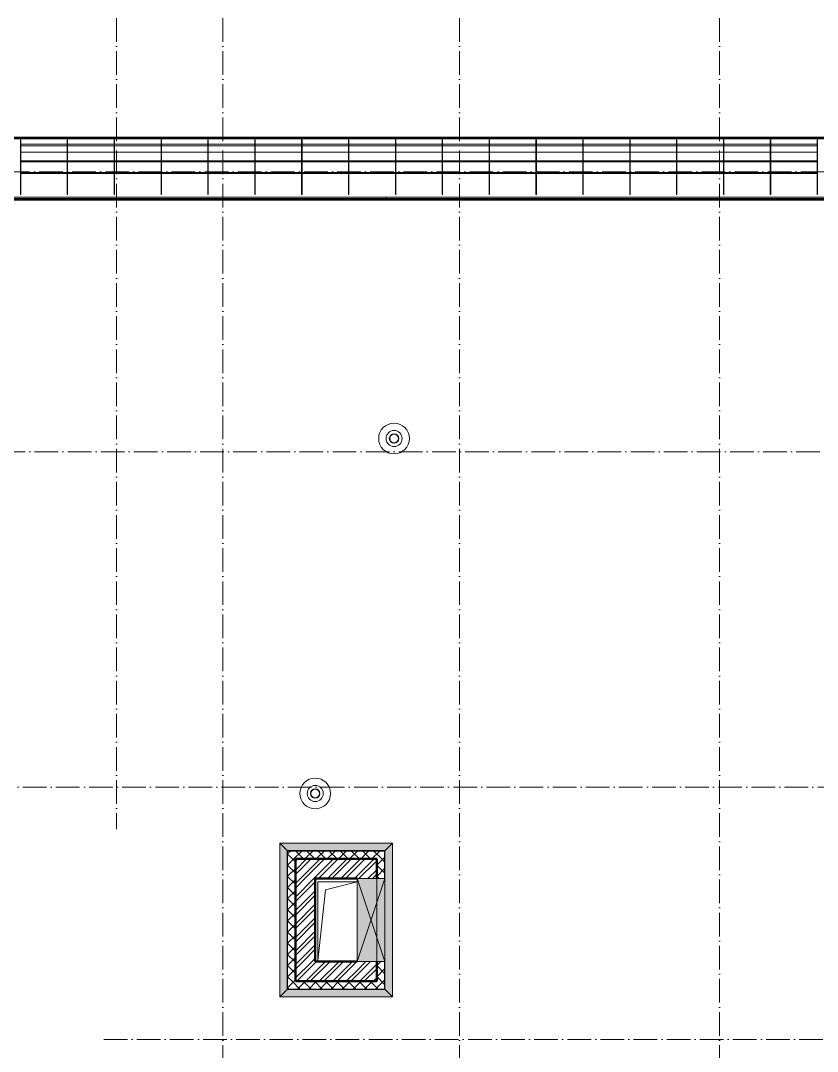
# Model space of a CAD drawing. Header units: millimetres. Extents: x -213536 to 1564669, y -45299 to 942238.
# Drawn here: x 577665 to 587773, y 645975 to 659043 of the extents above; entities that cross this region are included whole.
import ezdxf

# ---------------------------------------------------------------- set-up
doc = ezdxf.new("R2010")
doc.units = ezdxf.units.MM
doc.linetypes.add('50_200_ШТРИХ_1Т_ш5_п1_п1_', pattern=[700, 500, -100, 0, -100])
for name, color, linetype, lineweight in [('3.1) ЖБ окна 1.2 м', 102, 'Continuous', 30), ('A-DETL-GENF-OTLN', 7, 'Continuous', 9), ('A-FLOR-____-OTLN', 7, 'Continuous', 9), ('A-GENM-____-MCUT', 7, 'Continuous', 25), ('A-GENM-____-OTLN', 7, 'Continuous', 9), ('A-GLAZ-____-OTLN', 7, 'Continuous', 9), ('A-ROOF-____-OTLN', 7, 'Continuous', 9), ('A-WALL-____-MCUT-1', 7, 'Continuous', 9), ('A-WALL-____-MCUT-2', 7, 'Continuous', 50), ('A-WALL-____-OTLN', 7, 'Continuous', 9), ('A-WALL-____-PATT-1', 7, 'Continuous', 9), ('A-WALL-FNSH-MCUT-1', 7, 'Continuous', 9), ('S-GRID-____-OTLN-1', 7, '50_200_ШТРИХ_1Т_ш5_п1_п1_', 9)]:
    doc.layers.add(name, color=color, linetype=linetype, lineweight=lineweight)
doc.layers.add('A-GLAZ-____-OTLN-1', color=7, linetype='Continuous', lineweight=9, true_color=0xc0c0c0)
pattern_1 = [(45, (544282.64, 571544.04), (-70.71068, 70.71068), []), (135, (544282.64, 571544.04), (-70.71068, -70.71068), [])]
pattern_2 = [(45, (544282.64, 571544.04), (-85.53659, 85.53659), []), (45, (544339.66, 571544.04), (-85.53659, 85.53659), [])]

# ---------------------------------------------------------------- blocks, each defined once
blk = doc.blocks.new('141_Фартук_СКБ - 141_Фартук_СКБ_вентфасад-30031396-АР1_План отверстий 2 этажа в осях 1-64_Ю-ЯЯ')
at = {"layer": 'A-GENM-____-MCUT'}
for p, q in [((26160, 758), (0, 758)), ((0, 757), (26160, 757)), ((26160, -29), (0, -29)), ((0, -30), (26160, -30))]:
    blk.add_line(p, q, dxfattribs=at)
at = {"layer": 'A-GENM-____-OTLN'}
for p, q in [((0, 765), (26160, 765)), ((0, 752), (26160, 752)), ((0, 743), (26160, 743)), ((0, 743), (26160, 743)), ((0, -11), (26160, -11)), ((0, -12), (26160, -12))]:
    blk.add_line(p, q, dxfattribs=at)
blk = doc.blocks.new('Элемент крепления - Пластина-30015157-АР1_План отверстий 2 этажа в осях 1-64_Ю-ЯЯ')
at = {"layer": 'A-GENM-____-OTLN'}
for p, q in [((25651, 85294), (25651, 85988)), ((25651, 85988), (25656, 85988)), ((25656, 85988), (25656, 85294)), ((25656, 85294), (25651, 85294))]:
    blk.add_line(p, q, dxfattribs=at)
blk = doc.blocks.new('Швеллер - 140х58-30031487-АР1_План отверстий 2 этажа в осях 1-64_Ю-ЯЯ')
at = {"layer": 'A-GENM-____-MCUT'}
for p, q in [((-2975, 75), (-3565, 75)), ((-3565, 71), (-2975, 71)), ((-2381, 75), (-2970, 75)), ((-2970, 71), (-2381, 71)), ((-1786, 75), (-2376, 75)), ((-2376, 71), (-1786, 71)), ((-1192, 75), (-1781, 75)), ((-1781, 71), (-1192, 71)), ((-597, 75), (-1187, 75)), ((-1187, 71), (-597, 71)), ((-3, 75), (-592, 75)), ((-592, 71), (-3, 71)), ((592, 75), (2, 75)), ((2, 71), (592, 71)), ((1187, 75), (597, 75)), ((597, 71), (1187, 71)), ((1781, 75), (1192, 75)), ((1192, 71), (1781, 71)), ((2376, 75), (1786, 75)), ((1786, 71), (2376, 71)), ((2970, 75), (2381, 75)), ((2381, 71), (2970, 71)), ((3565, 75), (2975, 75)), ((2975, 71), (3565, 71)), ((4159, 75), (3570, 75)), ((3570, 71), (4159, 71)), ((4754, 75), (4164, 75)), ((4164, 71), (4754, 71)), ((5348, 75), (4759, 75)), ((4759, 71), (5348, 71)), ((5943, 75), (5353, 75)), ((5353, 71), (5943, 71)), ((6538, 75), (5948, 75)), ((5948, 71), (6538, 71)), ((-2975, -71), (-3565, -71)), ((-3565, -75), (-2975, -75)), ((-2381, -71), (-2970, -71)), ((-2970, -75), (-2381, -75)), ((-1786, -71), (-2376, -71)), ((-2376, -75), (-1786, -75)), ((-1192, -71), (-1781, -71)), ((-1781, -75), (-1192, -75)), ((-597, -71), (-1187, -71)), ((-1187, -75), (-597, -75)), ((-3, -71), (-592, -71)), ((-592, -75), (-3, -75)), ((592, -71), (2, -71)), ((2, -75), (592, -75)), ((1187, -71), (597, -71)), ((597, -75), (1187, -75)), ((1781, -71), (1192, -71)), ((1192, -75), (1781, -75)), ((2376, -71), (1786, -71)), ((1786, -75), (2376, -75)), ((2970, -71), (2381, -71)), ((2381, -75), (2970, -75)), ((3565, -71), (2975, -71)), ((2975, -75), (3565, -75)), ((4159, -71), (3570, -71)), ((3570, -75), (4159, -75)), ((4754, -71), (4164, -71)), ((4164, -75), (4754, -75)), ((5348, -71), (4759, -71)), ((4759, -75), (5348, -75)), ((5943, -71), (5353, -71)), ((5353, -75), (5943, -75)), ((6538, -71), (5948, -71)), ((5948, -75), (6538, -75))]:
    blk.add_line(p, q, dxfattribs=at)
blk = doc.blocks.new('Кровельный аэратор - 143_Кровельный аэратор-15605992-АР1_План отверстий 2 этажа в осях 1-64_Ю-ЯЯ')
at = {"layer": 'A-GENM-____-OTLN'}
for radius, start, end in [(195, 360, 180), (195, 180, 360), (102, 360, 180), (102, 180, 360), (60, 360, 180), (60, 180, 360), (55, 360, 180), (55, 180, 360)]:
    blk.add_arc((0, 0), radius, start, end, dxfattribs=at)
blk = doc.blocks.new('AR_Отверстие прямоугольное _в плите_ - AR_Отверстие прямоугольное _в плите_-30552728-АР1_План отверстий 2 этажа в осях 1-64_Ю-ЯЯ')
at = {"layer": 'A-GENM-____-OTLN'}
for p, q in [((249, 500), (-250, 500)), ((-250, 500), (-250, -500)), ((-250, -500), (-150, 400)), ((-150, 400), (249, 500)), ((-250, -500), (249, -500))]:
    blk.add_line(p, q, dxfattribs=at)
blk = doc.blocks.new('AR_Отверстие прямоугольное _в стене__БезПР - AR_Отверстие прямоугольное _в стене__БезПР-31948034-АР1_План отверстий 2 этажа в осях 1-64_Ю-ЯЯ')
at = {"layer": 'A-GLAZ-____-OTLN'}
blk.add_hatch(color=256, dxfattribs=at).paths.add_polyline_path([(525, 230), (-525, 230), (-525, -125), (525, -125), (525, 211)], flags=0)
at = {"layer": 'A-DETL-GENF-OTLN'}
for p, q in [((-525, -125), (-525, 230)), ((-525, 230), (525, 230)), ((525, 230), (-525, -125)), ((-525, 230), (525, -125)), ((525, 230), (-525, 230)), ((-525, 230), (-525, -125)), ((525, 230), (525, -125)), ((525, -125), (525, 230)), ((525, -125), (-525, -125)), ((-525, -125), (525, -125))]:
    blk.add_line(p, q, dxfattribs=at)
at = {"layer": 'A-GLAZ-____-OTLN'}
blk.add_line((525, 125), (-525, 125), dxfattribs=at)
blk = doc.blocks.new('Отлив_СКБ1 - Отлив_Шахты-30185863-АР1_План отверстий 2 этажа в осях 1-64_Ю-ЯЯ')
at = {"layer": 'A-GLAZ-____-OTLN-1'}
blk.add_hatch(color=256, dxfattribs=at).paths.add_polyline_path([(1229, -199), (1133, -103), (1133, -105), (-103, -105), (-103, -103), (-199, -199), (1135, -199)], flags=0)
at = {"layer": 'A-GLAZ-____-OTLN'}
for p, q in [((-199, -199), (-103, -103)), ((1133, -103), (1229, -199)), ((-199, -199), (1229, -199))]:
    blk.add_line(p, q, dxfattribs=at)
blk = doc.blocks.new('Отлив_СКБ1 - Отлив_Шахты-32493152-АР1_План отверстий 2 этажа в осях 1-64_Ю-ЯЯ')
at = {"layer": 'A-GLAZ-____-OTLN-1'}
blk.add_hatch(color=256, dxfattribs=at).paths.add_polyline_path([(-199, -199), (1749, -199), (1653, -103), (1653, -105), (-103, -105), (-103, -103), (-105, -105)], flags=0)
at = {"layer": 'A-GLAZ-____-OTLN'}
for p, q in [((-199, -199), (-103, -103)), ((1653, -103), (1749, -199)), ((-199, -199), (1749, -199))]:
    blk.add_line(p, q, dxfattribs=at)
blk = doc.blocks.new('2этаж')
at = {"layer": 'S-GRID-____-OTLN-1', "color": 251, "ltscale": 0.6, "true_color": 0x636466}
for p, q in [((19008.3, 549908.8), (19008.3, 536263.3)), ((20358.3, 549908.8), (20358.3, 511907.5)), ((23358.3, 549908.8), (23358.3, 511907.5)), ((26658.3, 549908.8), (26658.3, 525691.4)), ((88482.7, 544597), (-20260.4, 544597)), ((-20260.4, 541047), (88482.7, 541047)), ((31562.9, 536797), (-20260.4, 536797)), ((18845.8, 533597), (88482.7, 533597))]:
    blk.add_line(p, q, dxfattribs=at)

msp = doc.modelspace()

# ---------------------------------------------------------------- hatches: boundary and pattern name
at = {"layer": 'A-WALL-____-PATT-1'}
h = msp.add_hatch(dxfattribs=at)
h.set_pattern_fill('FP_1', color=256, style=0, pattern_type=2)
h.set_pattern_definition(pattern_1)
h.paths.add_polyline_path([(581385, 648415.1), (582282.6, 648415.1), (582282.6, 648515.1), (581052.6, 648515.1), (581052.6, 648415.1), (581152.6, 648415.1)], flags=0)
h = msp.add_hatch(dxfattribs=at)
h.set_pattern_fill('FP_1', color=256, style=0, pattern_type=2)
h.set_pattern_definition(pattern_1)
h.paths.add_polyline_path([(581052.6, 646865.1), (581152.6, 646865.1), (581152.6, 648415.1), (581052.6, 648415.1), (581052.6, 646930.8)], flags=0)
h = msp.add_hatch(dxfattribs=at)
h.set_pattern_fill('FP_3', color=256, style=0, pattern_type=2)
h.set_pattern_definition(pattern_2)
h.paths.add_polyline_path([(581402.6, 648165.1), (582182.6, 648165.1), (582182.6, 648415.1), (581152.6, 648415.1), (581152.6, 648165.1), (581385, 648165.1)], flags=0)
h = msp.add_hatch(dxfattribs=at)
h.set_pattern_fill('FP_1', color=256, style=0, pattern_type=2)
h.set_pattern_definition(pattern_1)
h.paths.add_polyline_path([(582282.6, 646765.1), (582282.6, 647115.1), (582182.6, 647115.1), (582182.6, 646765.1), (582268.7, 646765.1)], flags=0)
h.paths.add_polyline_path([(582182.6, 648165.1), (582282.6, 648165.1), (582282.6, 648415.1), (582182.6, 648415.1)], flags=0)
h = msp.add_hatch(dxfattribs=at)
h.set_pattern_fill('FP_3', color=256, style=0, pattern_type=2)
h.set_pattern_definition(pattern_2)
h.paths.add_polyline_path([(581385, 647115.1), (581402.6, 647115.1), (581402.6, 648165.1), (581152.6, 648165.1), (581152.6, 647115.1)], flags=0)
h = msp.add_hatch(dxfattribs=at)
h.set_pattern_fill('FP_3', color=256, style=0, pattern_type=2)
h.set_pattern_definition(pattern_2)
h.paths.add_polyline_path([(581385, 646865.1), (581932.6, 646865.1), (581932.6, 647115.1), (581152.6, 647115.1), (581152.6, 646865.1)], flags=0)
h = msp.add_hatch(dxfattribs=at)
h.set_pattern_fill('FP_3', color=256, style=0, pattern_type=2)
h.set_pattern_definition(pattern_2)
h.paths.add_polyline_path([(582182.6, 646865.1), (582182.6, 647115.1), (581932.6, 647115.1), (581932.6, 646865.1)], flags=0)
h = msp.add_hatch(dxfattribs=at)
h.set_pattern_fill('FP_1', color=256, style=0, pattern_type=2)
h.set_pattern_definition(pattern_1)
h.paths.add_polyline_path([(582182.6, 646765.1), (582182.6, 646865.1), (581052.6, 646865.1), (581052.6, 646765.1), (581826.8, 646765.1)], flags=0)

# ---------------------------------------------------------------- linework, layer by layer
at = {"layer": 'A-FLOR-____-OTLN'}
for p, q in [((578257.4, 657375.1), (577667.9, 657375.1)), ((578852, 657375.1), (578262.4, 657375.1)), ((579446.5, 657375.1), (578857, 657375.1)), ((580041, 657375.1), (579451.5, 657375.1)), ((580635.6, 657375.1), (580046, 657375.1)), ((581230.1, 657375.1), (580640.6, 657375.1)), ((581824.7, 657375.1), (581235.1, 657375.1)), ((582419.2, 657375.1), (581829.7, 657375.1)), ((583013.8, 657375.1), (582424.2, 657375.1)), ((583608.3, 657375.1), (583018.8, 657375.1)), ((584202.9, 657375.1), (583613.3, 657375.1)), ((584797.4, 657375.1), (584207.9, 657375.1)), ((585392, 657375.1), (584802.4, 657375.1)), ((585986.5, 657375.1), (585397, 657375.1)), ((586581, 657375.1), (585991.5, 657375.1)), ((587175.6, 657375.1), (586586, 657375.1)), ((587770.1, 657375.1), (587180.6, 657375.1)), ((568152.6, 656805.1), (594312.6, 656805.1)), ((581433.9, 648123.3), (581932.6, 648123.3)), ((581433.9, 647123.3), (581433.9, 648123.3)), ((581932.6, 647123.3), (581433.9, 647123.3))]:
    msp.add_line(p, q, dxfattribs=at)
at = {"layer": 'A-ROOF-____-OTLN'}
msp.add_line((582302.6, 656789.5), (582302.6, 656805.1), dxfattribs=at)
at = {"layer": 'A-WALL-____-MCUT-1'}
for p, q in [((581049.6, 648520.1), (581047.6, 648520.1)), ((581047.6, 648520.1), (581047.6, 648518.1)), ((582287.6, 648518.1), (581047.6, 648518.1)), ((581047.6, 648515.1), (581049.6, 648515.1)), ((581049.6, 648520.1), (581049.6, 646760.1)), ((582282.6, 648515.1), (581052.6, 648515.1)), ((581052.6, 648515.1), (581052.6, 646765.1)), ((582282.6, 648165.1), (582282.6, 648515.1)), ((582287.6, 648520.1), (582285.6, 648520.1)), ((582285.6, 648165.1), (582285.6, 648520.1)), ((582287.6, 648515.1), (582285.6, 648515.1)), ((582287.6, 648518.1), (582287.6, 648520.1)), ((582282.6, 646765.1), (582282.6, 647115.1)), ((582285.6, 646760.1), (582285.6, 647115.1)), ((581049.6, 646765.1), (581047.6, 646765.1)), ((581047.6, 646762.1), (582287.6, 646762.1)), ((581047.6, 646762.1), (581047.6, 646760.1)), ((581047.6, 646760.1), (581049.6, 646760.1)), ((581052.6, 646765.1), (582282.6, 646765.1)), ((582282.6, 646762.1), (582282.6, 646760.1)), ((582285.6, 646760.1), (582287.6, 646760.1)), ((582287.6, 646760.1), (582287.6, 646762.1))]:
    msp.add_line(p, q, dxfattribs=at)
at = {"layer": 'A-WALL-____-MCUT-2'}
for p, q in [((582182.6, 648415.1), (581152.6, 648415.1)), ((581152.6, 648415.1), (581152.6, 646865.1)), ((582182.6, 648165.1), (582182.6, 648415.1)), ((581402.6, 648165.1), (581932.6, 648165.1)), ((581402.6, 647115.1), (581402.6, 648165.1)), ((581932.6, 647115.1), (581402.6, 647115.1)), ((582182.6, 646865.1), (582182.6, 647115.1)), ((581152.6, 646865.1), (582182.6, 646865.1))]:
    msp.add_line(p, q, dxfattribs=at)
at = {"layer": 'A-WALL-____-OTLN'}
for p, q in [((577667.9, 657475.1), (578257.4, 657475.1)), ((578262.4, 657475.1), (578852, 657475.1)), ((578857, 657475.1), (579446.5, 657475.1)), ((579451.5, 657475.1), (580041, 657475.1)), ((580046, 657475.1), (580635.6, 657475.1)), ((580640.6, 657475.1), (581230.1, 657475.1)), ((581235.1, 657475.1), (581824.7, 657475.1)), ((581829.7, 657475.1), (582419.2, 657475.1)), ((582424.2, 657475.1), (583013.8, 657475.1)), ((583018.8, 657475.1), (583608.3, 657475.1)), ((583613.3, 657475.1), (584202.9, 657475.1)), ((584207.9, 657475.1), (584797.4, 657475.1)), ((584802.4, 657475.1), (585392, 657475.1)), ((585397, 657475.1), (585986.5, 657475.1)), ((585991.5, 657475.1), (586581, 657475.1)), ((586586, 657475.1), (587175.6, 657475.1)), ((587180.6, 657475.1), (587770.1, 657475.1)), ((578257.4, 657455.1), (577667.9, 657455.1)), ((578852, 657455.1), (578262.4, 657455.1)), ((579446.5, 657455.1), (578857, 657455.1)), ((580041, 657455.1), (579451.5, 657455.1)), ((580635.6, 657455.1), (580046, 657455.1)), ((581230.1, 657455.1), (580640.6, 657455.1)), ((581824.7, 657455.1), (581235.1, 657455.1)), ((582419.2, 657455.1), (581829.7, 657455.1)), ((583013.8, 657455.1), (582424.2, 657455.1)), ((583608.3, 657455.1), (583018.8, 657455.1)), ((584202.9, 657455.1), (583613.3, 657455.1)), ((584797.4, 657455.1), (584207.9, 657455.1)), ((585392, 657455.1), (584802.4, 657455.1)), ((585986.5, 657455.1), (585397, 657455.1)), ((586581, 657455.1), (585991.5, 657455.1)), ((587175.6, 657455.1), (586586, 657455.1)), ((587770.1, 657455.1), (587180.6, 657455.1))]:
    msp.add_line(p, q, dxfattribs=at)
at = {"layer": 'A-WALL-FNSH-MCUT-1'}
for p, q in [((581047.6, 648518.1), (581047.6, 646762.1)), ((582285.6, 648520.1), (581049.6, 648520.1)), ((582287.6, 648165.1), (582287.6, 648518.1)), ((582287.6, 646762.1), (582287.6, 647115.1)), ((581049.6, 646760.1), (582285.6, 646760.1)), ((581152.6, 646865.1), (581152.6, 646865.1))]:
    msp.add_line(p, q, dxfattribs=at)

# ---------------------------------------------------------------- block references
at = {"layer": '3.1) ЖБ окна 1.2 м'}
msp.add_blockref('2этаж', (559874.3, 112528.1), dxfattribs=at)
at = {"layer": 'A-GENM-____-OTLN', "rotation": 180}
msp.add_blockref('141_Фартук_СКБ - 141_Фартук_СКБ_вентфасад-30031396-АР1_План отверстий 2 этажа в осях 1-64_Ю-ЯЯ', (594312.6, 657532.1), dxfattribs=at)
at = {"layer": 'A-GENM-____-OTLN'}
for name, p in [('Элемент крепления - Пластина-30015157-АР1_План отверстий 2 этажа в осях 1-64_Ю-ЯЯ', (552011.7, 571544)), ('Элемент крепления - Пластина-30015157-АР1_План отверстий 2 этажа в осях 1-64_Ю-ЯЯ', (552606.3, 571544)), ('Элемент крепления - Пластина-30015157-АР1_План отверстий 2 этажа в осях 1-64_Ю-ЯЯ', (553200.8, 571544)), ('Элемент крепления - Пластина-30015157-АР1_План отверстий 2 этажа в осях 1-64_Ю-ЯЯ', (553795.4, 571544)), ('Элемент крепления - Пластина-30015157-АР1_План отверстий 2 этажа в осях 1-64_Ю-ЯЯ', (554389.9, 571544)), ('Элемент крепления - Пластина-30015157-АР1_План отверстий 2 этажа в осях 1-64_Ю-ЯЯ', (554984.5, 571544)), ('Элемент крепления - Пластина-30015157-АР1_План отверстий 2 этажа в осях 1-64_Ю-ЯЯ', (555579, 571544)), ('Элемент крепления - Пластина-30015157-АР1_План отверстий 2 этажа в осях 1-64_Ю-ЯЯ', (556173.5, 571544)), ('Элемент крепления - Пластина-30015157-АР1_План отверстий 2 этажа в осях 1-64_Ю-ЯЯ', (556768.1, 571544)), ('Элемент крепления - Пластина-30015157-АР1_План отверстий 2 этажа в осях 1-64_Ю-ЯЯ', (557362.6, 571544)), ('Элемент крепления - Пластина-30015157-АР1_План отверстий 2 этажа в осях 1-64_Ю-ЯЯ', (557957.2, 571544)), ('Элемент крепления - Пластина-30015157-АР1_План отверстий 2 этажа в осях 1-64_Ю-ЯЯ', (558551.7, 571544)), ('Элемент крепления - Пластина-30015157-АР1_План отверстий 2 этажа в осях 1-64_Ю-ЯЯ', (559146.3, 571544)), ('Элемент крепления - Пластина-30015157-АР1_План отверстий 2 этажа в осях 1-64_Ю-ЯЯ', (559740.8, 571544)), ('Элемент крепления - Пластина-30015157-АР1_План отверстий 2 этажа в осях 1-64_Ю-ЯЯ', (560335.4, 571544)), ('Элемент крепления - Пластина-30015157-АР1_План отверстий 2 этажа в осях 1-64_Ю-ЯЯ', (560929.9, 571544)), ('Элемент крепления - Пластина-30015157-АР1_План отверстий 2 этажа в осях 1-64_Ю-ЯЯ', (561524.5, 571544)), ('Элемент крепления - Пластина-30015157-АР1_План отверстий 2 этажа в осях 1-64_Ю-ЯЯ', (562119, 571544)), ('Швеллер - 140х58-30031487-АР1_План отверстий 2 этажа в осях 1-64_Ю-ЯЯ', (581232.6, 657185.1)), ('Кровельный аэратор - 143_Кровельный аэратор-15605992-АР1_План отверстий 2 этажа в осях 1-64_Ю-ЯЯ', (582402.6, 653745.1)), ('Кровельный аэратор - 143_Кровельный аэратор-15605992-АР1_План отверстий 2 этажа в осях 1-64_Ю-ЯЯ', (581402.6, 649245.1)), ('AR_Отверстие прямоугольное _в плите_ - AR_Отверстие прямоугольное _в плите_-30552728-АР1_План отверстий 2 этажа в осях 1-64_Ю-ЯЯ', (581683.9, 647623.3))]:
    msp.add_blockref(name, p, dxfattribs=at)
at = {"layer": 'A-GLAZ-____-OTLN'}
for name, p, rotation in [('Отлив_СКБ1 - Отлив_Шахты-30185863-АР1_План отверстий 2 этажа в осях 1-64_Ю-ЯЯ', (582182.6, 648415.1), 180), ('Отлив_СКБ1 - Отлив_Шахты-32493152-АР1_План отверстий 2 этажа в осях 1-64_Ю-ЯЯ', (581152.6, 648415.1), 269.9999999999998), ('Отлив_СКБ1 - Отлив_Шахты-32493152-АР1_План отверстий 2 этажа в осях 1-64_Ю-ЯЯ', (582182.6, 646865.1), 89.99999999999984), ('AR_Отверстие прямоугольное _в стене__БезПР - AR_Отверстие прямоугольное _в стене__БезПР-31948034-АР1_План отверстий 2 этажа в осях 1-64_Ю-ЯЯ', (582057.6, 647640.1), 270)]:
    msp.add_blockref(name, p, dxfattribs=dict(at, rotation=rotation))
msp.add_blockref('Отлив_СКБ1 - Отлив_Шахты-30185863-АР1_План отверстий 2 этажа в осях 1-64_Ю-ЯЯ', (581152.6, 646865.1), dxfattribs=at)

doc.saveas('drawing.dxf')
